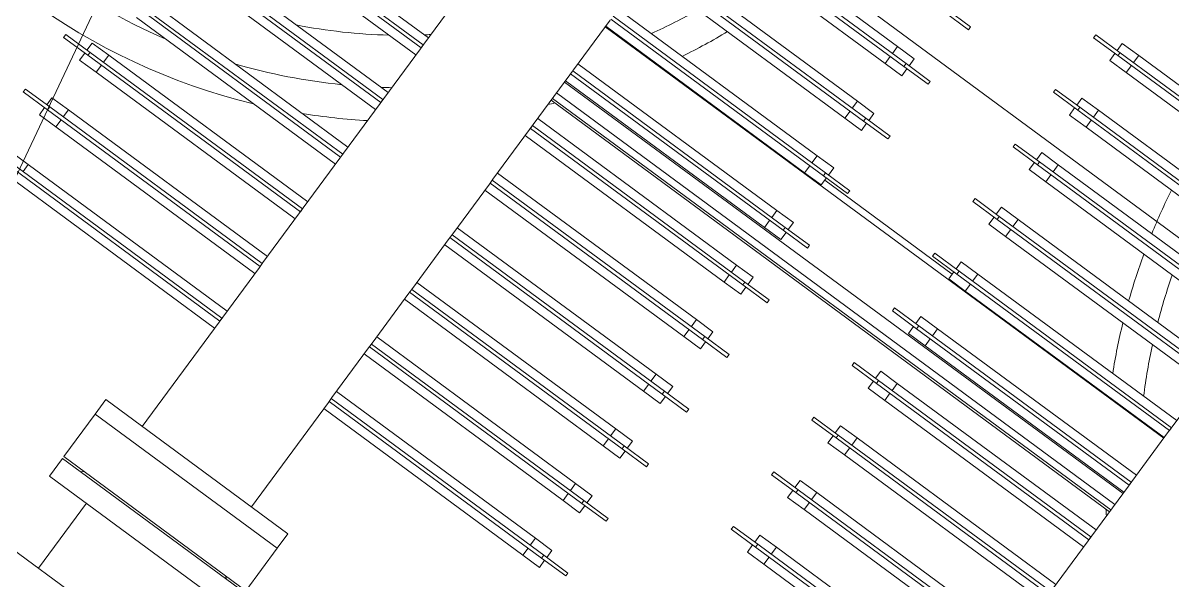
# Model space of a CAD drawing. Header units: metres. Extents: x 432095 to 435012, y 2470938 to 2473256.
# Drawn here: x 433771.718 to 433772.481, y 2471291.382 to 2471291.751 of the extents above; entities that cross this region are included whole.
import ezdxf

# ---------------------------------------------------------------- set-up
doc = ezdxf.new("R2010")
doc.units = ezdxf.units.M
doc.header["$MEASUREMENT"] = 0
doc.linetypes.add('MB D$0$HIDDEN', pattern=[0.375, 0.25, -0.125])
doc.layers.add('cong trinh tram 110kv', color=7, linetype='Continuous', lineweight=5)
doc.layers.add('MB D$0$net dut du kien lam', color=8, linetype='MB D$0$HIDDEN', lineweight=20)

# ---------------------------------------------------------------- blocks, each defined once
blk = doc.blocks.new('MB D$0$MBA 63')
at = {"layer": 'MB D$0$net dut du kien lam', "color": 0, "linetype": 'ByBlock', "ltscale": 3}
blk.add_lwpolyline([(104138.6, 27512.25), (104138.6, 33512.25), (100638.6, 33512.25), (100638.6, 27512.25)], close=True, dxfattribs=at)
blk = doc.blocks.new('MB D$0$mba 1')
at = {"layer": 'cong trinh tram 110kv'}
for p, q in [((-20581.71, 5043.95), (-15412.71, 5043.95)), ((-19322.21, 5043.95), (-19322.21, 4990.45)), ((-19352.71, 4990.45), (-19202.71, 4990.45)), ((-19352.71, 4975.95), (-19352.71, 4990.45)), ((-19352.71, 4975.95), (-19202.71, 4975.95)), ((-19352.71, 4974.45), (-19352.71, 4939.45)), ((-19202.71, 4974.45), (-19352.71, 4974.45)), ((-19336.21, 4974.45), (-19337.71, 4975.95)), ((-19219.21, 4974.45), (-19217.71, 4975.95)), ((-19202.71, 4974.45), (-19202.71, 4939.45)), ((-19202.71, 4939.45), (-19352.71, 4939.45)), ((-19352.71, 4939.45), (-19202.71, 4939.45)), ((-19352.71, 4939.45), (-19352.71, 4927.45)), ((-19202.71, 4939.45), (-19202.71, 4927.45)), ((-19202.71, 4927.45), (-19352.71, 4927.45)), ((-19322.71, 4927.45), (-19322.71, 4841.45)), ((-19232.71, 4927.45), (-19232.71, 4841.45)), ((-19486.55, 4846.45), (-19322.71, 4846.45)), ((-19232.71, 4846.45), (-19068.87, 4846.45)), ((-19055.21, 4846.45), (-19068.87, 4846.45)), ((-19068.87, 4846.45), (-19068.87, 4840.65)), ((-19055.21, 4846.45), (-19055.21, 4840.65)), ((-19322.71, 4840.65), (-19497.71, 4840.65)), ((-19497.71, 4838.25), (-19322.71, 4838.25)), ((-19486.55, 4832.45), (-19486.55, 4838.25)), ((-19322.71, 4841.45), (-19322.71, 4837.45)), ((-19322.71, 4838.25), (-19322.71, 4840.65)), ((-19322.71, 4837.45), (-19322.71, 4796.45)), ((-19232.71, 4837.45), (-19232.71, 4841.45)), ((-19057.71, 4840.65), (-19232.71, 4840.65)), ((-19232.71, 4840.65), (-19232.71, 4838.25)), ((-19232.71, 4838.25), (-19057.71, 4838.25)), ((-19232.71, 4837.45), (-19232.71, 4796.45)), ((-19068.87, 4832.45), (-19068.87, 4838.25)), ((-19057.71, 4840.65), (-19037.71, 4840.65)), ((-19057.71, 4840.65), (-19057.71, 4838.25)), ((-19037.71, 4838.25), (-19057.71, 4838.25)), ((-19055.21, 4832.45), (-19055.21, 4838.25)), ((-19037.71, 4838.25), (-19037.71, 4840.65)), ((-19500.21, 4832.45), (-19486.55, 4832.45)), ((-19322.71, 4832.45), (-19486.55, 4832.45)), ((-19068.87, 4832.45), (-19232.71, 4832.45)), ((-19068.87, 4832.45), (-19055.21, 4832.45)), ((-19486.55, 4801.45), (-19500.21, 4801.45)), ((-19500.21, 4801.45), (-19500.21, 4795.65)), ((-19486.55, 4801.45), (-19322.71, 4801.45)), ((-19486.55, 4801.45), (-19486.55, 4795.65)), ((-19232.71, 4801.45), (-19068.87, 4801.45)), ((-19055.21, 4801.45), (-19068.87, 4801.45)), ((-19068.87, 4801.45), (-19068.87, 4795.65)), ((-19055.21, 4801.45), (-19055.21, 4795.65)), ((-19517.71, 4795.65), (-19497.71, 4795.65)), ((-19517.71, 4795.65), (-19517.71, 4793.25)), ((-19497.71, 4793.25), (-19517.71, 4793.25)), ((-19500.21, 4787.45), (-19500.21, 4793.25)), ((-19497.71, 4793.25), (-19497.71, 4795.65)), ((-19322.71, 4795.65), (-19497.71, 4795.65)), ((-19497.71, 4793.25), (-19322.71, 4793.25)), ((-19486.55, 4787.45), (-19486.55, 4793.25)), ((-19322.71, 4796.45), (-19322.71, 4792.45)), ((-19322.71, 4793.25), (-19322.71, 4795.65)), ((-19322.71, 4792.45), (-19322.71, 4751.45)), ((-19232.71, 4792.45), (-19232.71, 4796.45)), ((-19057.71, 4795.65), (-19232.71, 4795.65)), ((-19232.71, 4795.65), (-19232.71, 4793.25)), ((-19232.71, 4793.25), (-19057.71, 4793.25)), ((-19232.71, 4792.45), (-19232.71, 4751.45)), ((-19068.87, 4787.45), (-19068.87, 4793.25)), ((-19057.71, 4795.65), (-19037.71, 4795.65)), ((-19057.71, 4795.65), (-19057.71, 4793.25)), ((-19037.71, 4793.25), (-19057.71, 4793.25)), ((-19055.21, 4787.45), (-19055.21, 4793.25)), ((-19037.71, 4793.25), (-19037.71, 4795.65)), ((-19500.21, 4787.45), (-19486.55, 4787.45)), ((-19322.71, 4787.45), (-19486.55, 4787.45)), ((-19068.87, 4787.45), (-19232.71, 4787.45)), ((-19068.87, 4787.45), (-19055.21, 4787.45)), ((-19486.55, 4756.45), (-19500.21, 4756.45)), ((-19500.21, 4756.45), (-19500.21, 4750.65)), ((-19486.55, 4756.45), (-19322.71, 4756.45)), ((-19486.55, 4756.45), (-19486.55, 4750.65)), ((-19322.71, 4751.45), (-19322.71, 4747.45)), ((-19232.71, 4756.45), (-19068.87, 4756.45)), ((-19232.71, 4747.45), (-19232.71, 4751.45)), ((-19055.21, 4756.45), (-19068.87, 4756.45)), ((-19068.87, 4756.45), (-19068.87, 4750.65)), ((-19055.21, 4756.45), (-19055.21, 4750.65)), ((-18936.55, 4756.45), (-18950.21, 4756.45)), ((-18950.21, 4756.45), (-18950.21, 4750.65)), ((-18936.55, 4756.45), (-18772.71, 4756.45)), ((-18936.55, 4756.45), (-18936.55, 4750.65)), ((-19517.71, 4750.65), (-19497.71, 4750.65)), ((-19517.71, 4750.65), (-19517.71, 4748.25)), ((-19497.71, 4748.25), (-19517.71, 4748.25)), ((-19500.21, 4742.45), (-19500.21, 4748.25)), ((-19497.71, 4748.25), (-19497.71, 4750.65)), ((-19322.71, 4750.65), (-19497.71, 4750.65)), ((-19497.71, 4748.25), (-19322.71, 4748.25)), ((-19486.55, 4742.45), (-19486.55, 4748.25)), ((-19322.71, 4748.25), (-19322.71, 4750.65)), ((-19322.71, 4747.45), (-19322.71, 4706.45)), ((-19057.71, 4750.65), (-19232.71, 4750.65)), ((-19232.71, 4750.65), (-19232.71, 4748.25)), ((-19232.71, 4748.25), (-19057.71, 4748.25)), ((-19232.71, 4747.45), (-19232.71, 4706.45)), ((-19068.87, 4742.45), (-19068.87, 4748.25)), ((-19057.71, 4750.65), (-19037.71, 4750.65)), ((-19057.71, 4750.65), (-19057.71, 4748.25)), ((-19037.71, 4748.25), (-19057.71, 4748.25)), ((-19055.21, 4742.45), (-19055.21, 4748.25)), ((-19037.71, 4748.25), (-19037.71, 4750.65)), ((-18967.71, 4750.65), (-18947.71, 4750.65)), ((-18967.71, 4750.65), (-18967.71, 4748.25)), ((-18947.71, 4748.25), (-18967.71, 4748.25)), ((-18950.21, 4742.45), (-18950.21, 4748.25)), ((-18947.71, 4748.25), (-18947.71, 4750.65)), ((-18772.71, 4750.65), (-18947.71, 4750.65)), ((-18947.71, 4748.25), (-18772.71, 4748.25)), ((-18936.55, 4742.45), (-18936.55, 4748.25)), ((-19500.21, 4742.45), (-19486.55, 4742.45)), ((-19322.71, 4742.45), (-19486.55, 4742.45)), ((-19068.87, 4742.45), (-19232.71, 4742.45)), ((-19068.87, 4742.45), (-19055.21, 4742.45)), ((-18950.21, 4742.45), (-18936.55, 4742.45)), ((-18772.71, 4742.45), (-18936.55, 4742.45)), ((-19322.71, 4705.65), (-19497.71, 4705.65)), ((-19486.55, 4711.45), (-19322.71, 4711.45)), ((-19322.71, 4706.45), (-19322.71, 4702.45)), ((-19322.71, 4703.25), (-19322.71, 4705.65)), ((-19232.71, 4711.45), (-19068.87, 4711.45)), ((-19232.71, 4702.45), (-19232.71, 4706.45)), ((-19057.71, 4705.65), (-19232.71, 4705.65)), ((-19232.71, 4705.65), (-19232.71, 4703.25)), ((-19055.21, 4711.45), (-19068.87, 4711.45)), ((-19068.87, 4711.45), (-19068.87, 4705.65)), ((-19057.71, 4705.65), (-19037.71, 4705.65)), ((-19057.71, 4705.65), (-19057.71, 4703.25)), ((-19055.21, 4711.45), (-19055.21, 4705.65)), ((-19037.71, 4703.25), (-19037.71, 4705.65)), ((-18967.71, 4705.65), (-18947.71, 4705.65)), ((-18967.71, 4705.65), (-18967.71, 4703.25)), ((-18936.55, 4711.45), (-18950.21, 4711.45)), ((-18950.21, 4711.45), (-18950.21, 4705.65)), ((-18947.71, 4703.25), (-18947.71, 4705.65)), ((-18772.71, 4705.65), (-18947.71, 4705.65)), ((-18936.55, 4711.45), (-18772.71, 4711.45)), ((-18936.55, 4711.45), (-18936.55, 4705.65)), ((-19497.71, 4703.25), (-19322.71, 4703.25)), ((-19322.71, 4697.45), (-19486.55, 4697.45)), ((-19322.71, 4702.45), (-19322.71, 4661.45)), ((-19232.71, 4703.25), (-19057.71, 4703.25)), ((-19232.71, 4702.45), (-19232.71, 4661.45)), ((-19068.87, 4697.45), (-19232.71, 4697.45)), ((-19068.87, 4697.45), (-19068.87, 4703.25)), ((-19068.87, 4697.45), (-19055.21, 4697.45)), ((-19037.71, 4703.25), (-19057.71, 4703.25)), ((-19055.21, 4697.45), (-19055.21, 4703.25)), ((-18947.71, 4703.25), (-18967.71, 4703.25)), ((-18950.21, 4697.45), (-18950.21, 4703.25)), ((-18950.21, 4697.45), (-18936.55, 4697.45)), ((-18947.71, 4703.25), (-18772.71, 4703.25)), ((-18936.55, 4697.45), (-18936.55, 4703.25)), ((-18772.71, 4697.45), (-18936.55, 4697.45)), ((-19322.71, 4660.65), (-19497.71, 4660.65)), ((-19486.55, 4666.45), (-19322.71, 4666.45)), ((-19322.71, 4661.45), (-19322.71, 4657.45)), ((-19322.71, 4658.25), (-19322.71, 4660.65)), ((-19232.71, 4666.45), (-19068.87, 4666.45)), ((-19232.71, 4657.45), (-19232.71, 4661.45)), ((-19057.71, 4660.65), (-19232.71, 4660.65)), ((-19232.71, 4660.65), (-19232.71, 4658.25)), ((-19055.21, 4666.45), (-19068.87, 4666.45)), ((-19068.87, 4666.45), (-19068.87, 4660.65)), ((-19057.71, 4660.65), (-19037.71, 4660.65)), ((-19057.71, 4660.65), (-19057.71, 4658.25)), ((-19055.21, 4666.45), (-19055.21, 4660.65)), ((-19037.71, 4658.25), (-19037.71, 4660.65)), ((-18967.71, 4660.65), (-18947.71, 4660.65)), ((-18967.71, 4660.65), (-18967.71, 4658.25)), ((-18936.55, 4666.45), (-18950.21, 4666.45)), ((-18950.21, 4666.45), (-18950.21, 4660.65)), ((-18947.71, 4658.25), (-18947.71, 4660.65)), ((-18772.71, 4660.65), (-18947.71, 4660.65)), ((-18936.55, 4666.45), (-18772.71, 4666.45)), ((-18936.55, 4666.45), (-18936.55, 4660.65)), ((-19497.71, 4658.25), (-19322.71, 4658.25)), ((-19322.71, 4652.45), (-19486.55, 4652.45)), ((-19322.71, 4657.45), (-19322.71, 4616.45)), ((-19232.71, 4658.25), (-19057.71, 4658.25)), ((-19232.71, 4657.45), (-19232.71, 4616.45)), ((-19068.87, 4652.45), (-19232.71, 4652.45)), ((-19068.87, 4652.45), (-19068.87, 4658.25)), ((-19068.87, 4652.45), (-19055.21, 4652.45)), ((-19037.71, 4658.25), (-19057.71, 4658.25)), ((-19055.21, 4652.45), (-19055.21, 4658.25)), ((-18947.71, 4658.25), (-18967.71, 4658.25)), ((-18950.21, 4652.45), (-18950.21, 4658.25)), ((-18950.21, 4652.45), (-18936.55, 4652.45)), ((-18947.71, 4658.25), (-18772.71, 4658.25)), ((-18936.55, 4652.45), (-18936.55, 4658.25)), ((-18772.71, 4652.45), (-18936.55, 4652.45)), ((-18772.71, 4657.45), (-18772.71, 4616.45)), ((-19486.55, 4621.45), (-19322.71, 4621.45)), ((-19232.71, 4621.45), (-19068.87, 4621.45)), ((-19055.21, 4621.45), (-19068.87, 4621.45)), ((-19068.87, 4621.45), (-19068.87, 4615.65)), ((-19055.21, 4621.45), (-19055.21, 4615.65)), ((-18936.55, 4621.45), (-18950.21, 4621.45)), ((-18950.21, 4621.45), (-18950.21, 4615.65)), ((-18936.55, 4621.45), (-18772.71, 4621.45)), ((-18936.55, 4621.45), (-18936.55, 4615.65)), ((-19322.71, 4615.65), (-19497.71, 4615.65)), ((-19322.71, 4616.45), (-19322.71, 4612.45)), ((-19322.71, 4613.25), (-19322.71, 4615.65)), ((-19232.71, 4612.45), (-19232.71, 4616.45)), ((-19057.71, 4615.65), (-19232.71, 4615.65)), ((-19232.71, 4615.65), (-19232.71, 4613.25)), ((-19057.71, 4615.65), (-19037.71, 4615.65)), ((-19057.71, 4615.65), (-19057.71, 4613.25)), ((-19037.71, 4613.25), (-19037.71, 4615.65)), ((-18967.71, 4615.65), (-18947.71, 4615.65)), ((-18967.71, 4615.65), (-18967.71, 4613.25)), ((-18947.71, 4613.25), (-18947.71, 4615.65)), ((-18772.71, 4615.65), (-18947.71, 4615.65)), ((-18772.71, 4616.45), (-18772.71, 4612.45)), ((-18772.71, 4613.25), (-18772.71, 4615.65)), ((-19497.71, 4613.25), (-19322.71, 4613.25)), ((-19322.71, 4607.45), (-19486.55, 4607.45)), ((-19322.71, 4612.45), (-19322.71, 4571.45)), ((-19232.71, 4613.25), (-19057.71, 4613.25)), ((-19232.71, 4612.45), (-19232.71, 4571.45)), ((-19068.87, 4607.45), (-19232.71, 4607.45)), ((-19068.87, 4607.45), (-19068.87, 4613.25)), ((-19068.87, 4607.45), (-19055.21, 4607.45)), ((-19037.71, 4613.25), (-19057.71, 4613.25)), ((-19055.21, 4607.45), (-19055.21, 4613.25)), ((-18947.71, 4613.25), (-18967.71, 4613.25)), ((-18950.21, 4607.45), (-18950.21, 4613.25)), ((-18950.21, 4607.45), (-18936.55, 4607.45)), ((-18947.71, 4613.25), (-18772.71, 4613.25)), ((-18936.55, 4607.45), (-18936.55, 4613.25)), ((-18772.71, 4607.45), (-18936.55, 4607.45)), ((-18772.71, 4612.45), (-18772.71, 4571.45)), ((-19232.71, 4592.45), (-18772.71, 4592.45)), ((-19232.71, 4590.95), (-18772.71, 4590.95)), ((-19232.71, 4586.45), (-18772.71, 4586.45)), ((-19232.71, 4577.45), (-18772.71, 4577.45)), ((-19232.71, 4576.45), (-19068.87, 4576.45)), ((-19055.21, 4576.45), (-19068.87, 4576.45)), ((-19068.87, 4576.45), (-19068.87, 4570.65)), ((-19055.21, 4576.45), (-19055.21, 4570.65)), ((-18936.55, 4576.45), (-18950.21, 4576.45)), ((-18950.21, 4576.45), (-18950.21, 4570.65)), ((-18936.55, 4576.45), (-18772.71, 4576.45)), ((-18936.55, 4576.45), (-18936.55, 4570.65)), ((-19232.71, 4567.45), (-19232.71, 4571.45)), ((-19057.71, 4570.65), (-19232.71, 4570.65)), ((-19232.71, 4570.65), (-19232.71, 4568.25)), ((-19232.71, 4568.25), (-19057.71, 4568.25)), ((-19068.87, 4562.45), (-19068.87, 4568.25)), ((-19057.71, 4570.65), (-19037.71, 4570.65)), ((-19057.71, 4570.65), (-19057.71, 4568.25)), ((-19037.71, 4568.25), (-19057.71, 4568.25)), ((-19055.21, 4562.45), (-19055.21, 4568.25)), ((-19037.71, 4568.25), (-19037.71, 4570.65)), ((-18967.71, 4570.65), (-18947.71, 4570.65)), ((-18967.71, 4570.65), (-18967.71, 4568.25)), ((-18947.71, 4568.25), (-18967.71, 4568.25)), ((-18950.21, 4562.45), (-18950.21, 4568.25)), ((-18947.71, 4568.25), (-18947.71, 4570.65)), ((-18772.71, 4570.65), (-18947.71, 4570.65)), ((-18947.71, 4568.25), (-18772.71, 4568.25)), ((-18936.55, 4562.45), (-18936.55, 4568.25)), ((-18772.71, 4571.45), (-18772.71, 4567.45)), ((-18772.71, 4568.25), (-18772.71, 4570.65)), ((-19232.71, 4567.45), (-19232.71, 4526.45)), ((-19068.87, 4562.45), (-19232.71, 4562.45)), ((-19068.87, 4562.45), (-19055.21, 4562.45)), ((-18950.21, 4562.45), (-18936.55, 4562.45)), ((-18772.71, 4562.45), (-18936.55, 4562.45)), ((-18772.71, 4567.45), (-18772.71, 4526.45)), ((-19232.71, 4531.95), (-18772.71, 4531.95)), ((-19232.71, 4531.45), (-19068.87, 4531.45)), ((-19055.21, 4531.45), (-19068.87, 4531.45)), ((-19068.87, 4531.45), (-19068.87, 4525.65)), ((-19055.21, 4531.45), (-19055.21, 4525.65)), ((-18936.55, 4531.45), (-18950.21, 4531.45)), ((-18950.21, 4531.45), (-18950.21, 4525.65)), ((-18936.55, 4531.45), (-18772.71, 4531.45)), ((-18936.55, 4531.45), (-18936.55, 4525.65)), ((-19057.71, 4525.65), (-19232.71, 4525.65)), ((-19232.71, 4523.25), (-19057.71, 4523.25)), ((-19068.87, 4517.45), (-19068.87, 4523.25)), ((-19057.71, 4525.65), (-19037.71, 4525.65)), ((-19057.71, 4525.65), (-19057.71, 4523.25)), ((-19037.71, 4523.25), (-19057.71, 4523.25)), ((-19055.21, 4527.45), (-18950.21, 4527.45)), ((-19055.21, 4517.45), (-19055.21, 4523.25)), ((-19037.71, 4523.25), (-19037.71, 4525.65)), ((-18967.71, 4525.65), (-18947.71, 4525.65)), ((-18967.71, 4525.65), (-18967.71, 4523.25)), ((-18947.71, 4523.25), (-18967.71, 4523.25)), ((-18950.21, 4517.45), (-18950.21, 4523.25)), ((-18947.71, 4523.25), (-18947.71, 4525.65)), ((-18772.71, 4525.65), (-18947.71, 4525.65)), ((-18947.71, 4523.25), (-18772.71, 4523.25)), ((-18936.55, 4517.45), (-18936.55, 4523.25)), ((-18772.71, 4526.45), (-18772.71, 4522.45)), ((-18772.71, 4523.25), (-18772.71, 4525.65)), ((-18772.71, 4522.45), (-18772.71, 4481.45)), ((-19068.87, 4517.45), (-19232.71, 4517.45)), ((-19068.87, 4517.45), (-19055.21, 4517.45)), ((-18950.21, 4517.45), (-18936.55, 4517.45)), ((-18772.71, 4517.45), (-18936.55, 4517.45)), ((-19232.71, 4486.45), (-19068.87, 4486.45)), ((-19055.21, 4486.45), (-19068.87, 4486.45)), ((-19068.87, 4486.45), (-19068.87, 4480.65)), ((-19055.21, 4486.45), (-19055.21, 4480.65)), ((-18936.55, 4486.45), (-18950.21, 4486.45)), ((-18950.21, 4486.45), (-18950.21, 4480.65)), ((-18936.55, 4486.45), (-18772.71, 4486.45)), ((-18936.55, 4486.45), (-18936.55, 4480.65)), ((-19057.71, 4480.65), (-19232.71, 4480.65)), ((-19232.71, 4478.25), (-19057.71, 4478.25)), ((-19068.87, 4472.45), (-19068.87, 4478.25)), ((-19057.71, 4480.65), (-19037.71, 4480.65)), ((-19057.71, 4480.65), (-19057.71, 4478.25)), ((-19037.71, 4478.25), (-19057.71, 4478.25)), ((-19055.21, 4472.45), (-19055.21, 4478.25)), ((-19037.71, 4478.25), (-19037.71, 4480.65)), ((-18967.71, 4480.65), (-18947.71, 4480.65)), ((-18967.71, 4480.65), (-18967.71, 4478.25)), ((-18947.71, 4478.25), (-18967.71, 4478.25)), ((-18950.21, 4472.45), (-18950.21, 4478.25)), ((-18947.71, 4478.25), (-18947.71, 4480.65)), ((-18772.71, 4480.65), (-18947.71, 4480.65)), ((-18947.71, 4478.25), (-18772.71, 4478.25)), ((-18936.55, 4472.45), (-18936.55, 4478.25)), ((-19068.87, 4472.45), (-19232.71, 4472.45)), ((-19068.87, 4472.45), (-19055.21, 4472.45)), ((-18950.21, 4472.45), (-18936.55, 4472.45)), ((-18772.71, 4472.45), (-18936.55, 4472.45)), ((-19232.71, 4441.45), (-19068.87, 4441.45)), ((-19055.21, 4441.45), (-19068.87, 4441.45)), ((-19068.87, 4441.45), (-19068.87, 4435.65)), ((-19055.21, 4441.45), (-19055.21, 4435.65)), ((-18936.55, 4441.45), (-18950.21, 4441.45)), ((-18950.21, 4441.45), (-18950.21, 4435.65)), ((-18936.55, 4441.45), (-18772.71, 4441.45)), ((-18936.55, 4441.45), (-18936.55, 4435.65)), ((-19057.71, 4435.65), (-19232.71, 4435.65)), ((-19232.71, 4433.25), (-19057.71, 4433.25)), ((-19068.87, 4427.45), (-19068.87, 4433.25)), ((-19057.71, 4435.65), (-19037.71, 4435.65)), ((-19057.71, 4435.65), (-19057.71, 4433.25)), ((-19037.71, 4433.25), (-19057.71, 4433.25)), ((-19055.21, 4427.45), (-19055.21, 4433.25)), ((-19037.71, 4433.25), (-19037.71, 4435.65)), ((-18967.71, 4435.65), (-18947.71, 4435.65)), ((-18967.71, 4435.65), (-18967.71, 4433.25)), ((-18947.71, 4433.25), (-18967.71, 4433.25)), ((-18950.21, 4427.45), (-18950.21, 4433.25)), ((-18947.71, 4433.25), (-18947.71, 4435.65)), ((-18772.71, 4435.65), (-18947.71, 4435.65)), ((-18947.71, 4433.25), (-18772.71, 4433.25)), ((-18936.55, 4427.45), (-18936.55, 4433.25)), ((-19068.87, 4427.45), (-19232.71, 4427.45)), ((-19068.87, 4427.45), (-19055.21, 4427.45)), ((-18950.21, 4427.45), (-18936.55, 4427.45)), ((-18772.71, 4427.45), (-18936.55, 4427.45)), ((-18936.55, 4396.45), (-18950.21, 4396.45)), ((-18950.21, 4396.45), (-18950.21, 4390.65)), ((-18936.55, 4396.45), (-18772.71, 4396.45)), ((-18936.55, 4396.45), (-18936.55, 4390.65)), ((-19057.71, 4390.65), (-19037.71, 4390.65)), ((-19037.71, 4388.25), (-19057.71, 4388.25)), ((-19037.71, 4388.25), (-19037.71, 4390.65)), ((-18967.71, 4390.65), (-18947.71, 4390.65)), ((-18967.71, 4390.65), (-18967.71, 4388.25)), ((-18947.71, 4388.25), (-18967.71, 4388.25)), ((-18950.21, 4382.45), (-18950.21, 4388.25)), ((-18947.71, 4388.25), (-18947.71, 4390.65)), ((-18772.71, 4390.65), (-18947.71, 4390.65)), ((-18947.71, 4388.25), (-18772.71, 4388.25)), ((-18936.55, 4382.45), (-18936.55, 4388.25)), ((-18950.21, 4382.45), (-18936.55, 4382.45)), ((-18772.71, 4382.45), (-18936.55, 4382.45)), ((-18936.55, 4351.45), (-18950.21, 4351.45)), ((-18950.21, 4351.45), (-18950.21, 4345.65)), ((-18936.55, 4351.45), (-18772.71, 4351.45)), ((-18936.55, 4351.45), (-18936.55, 4345.65)), ((-18967.71, 4345.65), (-18947.71, 4345.65)), ((-18967.71, 4345.65), (-18967.71, 4343.25)), ((-18947.71, 4343.25), (-18967.71, 4343.25)), ((-18950.21, 4337.45), (-18950.21, 4343.25)), ((-18947.71, 4343.25), (-18947.71, 4345.65)), ((-18772.71, 4345.65), (-18947.71, 4345.65)), ((-18947.71, 4343.25), (-18772.71, 4343.25)), ((-18936.55, 4337.45), (-18936.55, 4343.25)), ((-18950.21, 4337.45), (-18936.55, 4337.45)), ((-18772.71, 4337.45), (-18936.55, 4337.45))]:
    blk.add_line(p, q, dxfattribs=at)
for centre, radius, start, end in [((-19362.71, 5433.95), 315, 105.65482, 74.34518), ((-19552.71, 4324.45), 419.7, 67.23359, 112.76641), ((-19552.71, 4324.45), 397.3, 76.92422, 103.07578), ((-19552.71, 4324.45), 397.3, 59.40737, 69.85665), ((-19552.71, 4324.45), 419.7, 56.76925, 62.71445), ((-19552.71, 4324.45), 362.5, 55.01582, 64.80007), ((-19552.71, 4324.45), 397.3, 54.62639, 55.6463), ((-19552.71, 4324.45), 362.5, 50.61837, 51.32376), ((-19552.71, 4324.45), 419.7, 39.68403, 40.31918), ((-18452.71, 4324.45), 419.7, 139.68082, 140.31597), ((-19552.71, 4324.45), 397.3, 24.06363, 29.06342), ((-19552.71, 4324.45), 419.7, 22.70529, 27.37767), ((-18452.71, 4324.45), 419.7, 152.62233, 157.29471), ((-18452.71, 4324.45), 397.3, 150.93658, 155.93637), ((-18452.71, 4324.45), 419.7, 159.35149, 163.81311), ((-18452.71, 4324.45), 397.3, 158.1293, 162.87323), ((-18452.71, 4324.45), 419.7, 165.79369, 170.12195)]:
    blk.add_arc(centre, radius, start, end, dxfattribs=at)

msp = doc.modelspace()

# ---------------------------------------------------------------- linework, layer by layer
at = {"layer": 'cong trinh tram 110kv'}
msp.add_lwpolyline([(433778.29225, 2471301.61431), (433778.29225, 2471301.61431), (433777.6169, 2471299.938), (433776.06822, 2471298.59484), (433774.58391, 2471296.58061), (433773.07422, 2471294.53056), (433771.43509, 2471291.05909)], dxfattribs=at)

# ---------------------------------------------------------------- block references
at = {"layer": 'cong trinh tram 110kv', "yscale": 0.00100000003283925, "zscale": 0.001}
for name, p, xscale, rotation in [('MB D$0$MBA 63', (433808.37737, 2471390.16975), 0.001000000045165598, 233.6153637256497), ('MB D$0$mba 1', (433790.27619, 2471283.98794), -0.001000000032834317, 143.6153590623919)]:
    msp.add_blockref(name, p, dxfattribs=dict(at, xscale=xscale, rotation=rotation))

doc.saveas('drawing.dxf')
